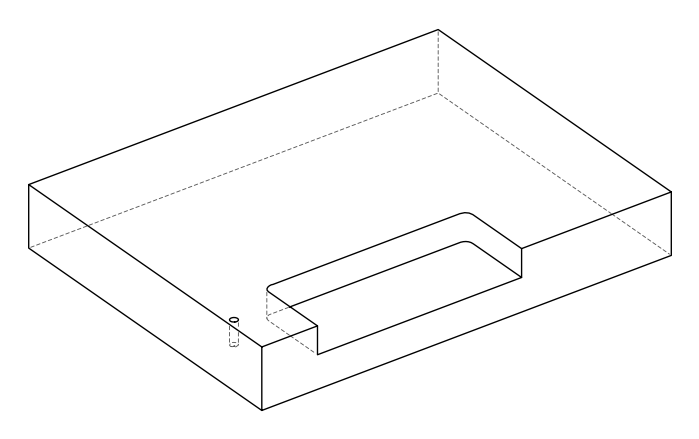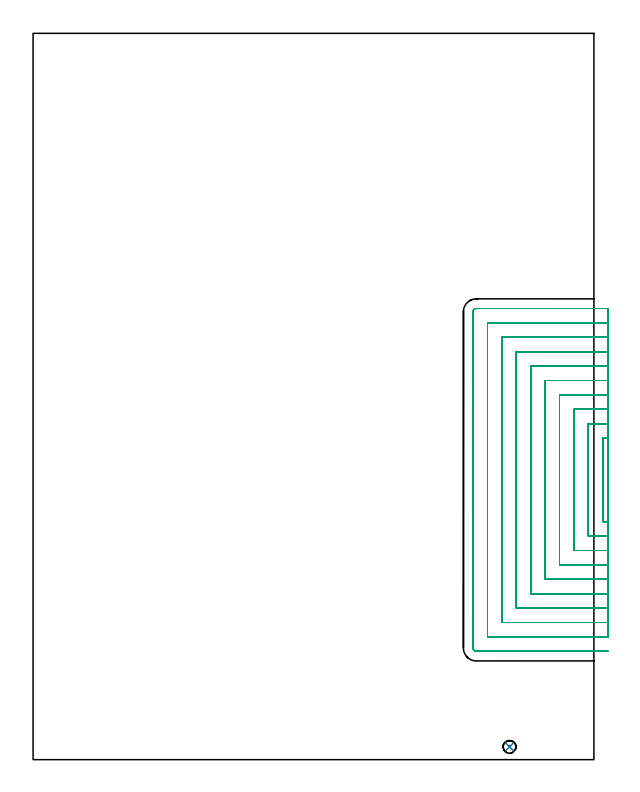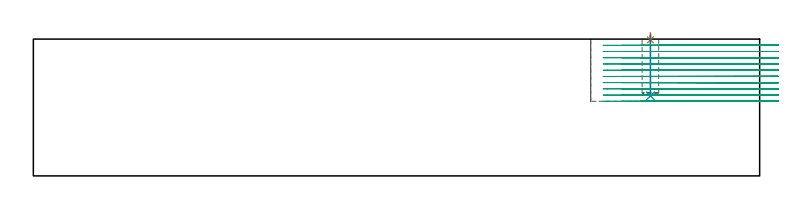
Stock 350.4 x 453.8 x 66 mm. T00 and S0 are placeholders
(PLAN: 3 operations, 2 tool changes, 93.6 min)
(1 SPOT_DRILL | STEP1POCKET | NXT0321_9005460120000 | 0.03 min | 2 mm3)
(2 DRILL_BLIND_HOLE_INTO_CENTER | STEP1POCKET | NXT0301_051 | 0.12 min | 1314 mm3)
(3 MILL_SLOT | SLOT_PARTIAL_RECTANGULAR | NXT0201_011 | Follow Part, ap 3, ae 75% | 93.48 min | 552284 mm3)
(TOOL NXT0321_9005460120000 | NC Spot Drill, 142deg, 12mm, Carbide, Uncoated | D12 PA142 FL30 Z2)
(TOOL NXT0301_051 | Carbide Drill 8mm [860.1-0800-040A1-MM 2214] | D8 PA140 FL53 Z2)
(TOOL NXT0201_011 | ENDMILL 12mm [2P460-1200-NA 1630] | D12 FL38 Z6)
(OP 1 SPOT_DRILL)
G17 G21 G94 G90
T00 M6
G54
G17 G0 G90 X297.7 Y8. S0 M3
G43 Z76. H0
G94 G81 G98 Z65.656 F250. R69.
G80
M5
M2
(OP 2 DRILL_BLIND_HOLE_INTO_CENTER)
G17 G21 G94 G90
T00 M6
G54
G17 G0 G90 X297.7 Y8. S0 M3
G43 Z76. H1
G94 G81 G98 Z38.6 F250. R68.
G80
M5
M2
(OP 3 MILL_SLOT)
G17 G21 G94 G90
T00 M6
G54
G17 G0 G90 X359.4 Y200.898 S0 M3
G43 Z76. H1
Z63.
G94 G1 X356.4 F250.
G2 X355.9 Y200.9 R81. F500.
G1 Y148.7
G2 X356.4 Y148.702 R81.
G1 X359.4 F250.
Y209.9
X356.4
X346.9 F500.
Y139.7
X356.4
X359.4 F250.
Y218.9
X356.4
X337.9 F500.
Y130.7
X356.4
X359.4 F250.
Y227.9
X356.4
X328.9 F500.
Y121.7
X356.4
X359.4 F250.
Y236.9
X356.4
X319.9 F500.
Y112.7
X356.4
X359.4 F250.
Y245.9
X356.4
X310.9 F500.
Y103.7
X356.4
X359.4 F250.
Y254.9
X356.4
X301.9 F500.
Y94.7
X356.4
X359.4 F250.
Y263.9
X356.4
X292.9 F500.
Y85.7
X356.4
X359.4 F250.
Y272.9
X356.4
X283.9 F500.
Y76.7
X356.4
X359.4 F250.
Y281.9
X356.4
X276.9 F500.
G3 X274.9 Y279.9 R2.
G1 Y69.7
G3 X276.9 Y67.7 R2.
G1 X356.4
X359.4 F250.
G0 Y200.898 Z60.
G1 X356.4
G2 X355.9 Y200.9 R81. F500.
G1 Y148.7
G2 X356.4 Y148.702 R81.
G1 X359.4 F250.
Y209.9
X356.4
X346.9 F500.
Y139.7
X356.4
X359.4 F250.
Y218.9
X356.4
X337.9 F500.
Y130.7
X356.4
X359.4 F250.
Y227.9
X356.4
X328.9 F500.
Y121.7
X356.4
X359.4 F250.
Y236.9
X356.4
X319.9 F500.
Y112.7
X356.4
X359.4 F250.
Y245.9
X356.4
X310.9 F500.
Y103.7
X356.4
X359.4 F250.
Y254.9
X356.4
X301.9 F500.
Y94.7
X356.4
X359.4 F250.
Y263.9
X356.4
X292.9 F500.
Y85.7
X356.4
X359.4 F250.
Y272.9
X356.4
X283.9 F500.
Y76.7
X356.4
X359.4 F250.
Y281.9
X356.4
X276.9 F500.
G3 X274.9 Y279.9 R2.
G1 Y69.7
G3 X276.9 Y67.7 R2.
G1 X356.4
X359.4 F250.
G0 Y200.898 Z57.
G1 X356.4
G2 X355.9 Y200.9 R81. F500.
G1 Y148.7
G2 X356.4 Y148.702 R81.
G1 X359.4 F250.
Y209.9
X356.4
X346.9 F500.
Y139.7
X356.4
X359.4 F250.
Y218.9
X356.4
X337.9 F500.
Y130.7
X356.4
X359.4 F250.
Y227.9
X356.4
X328.9 F500.
Y121.7
X356.4
X359.4 F250.
Y236.9
X356.4
X319.9 F500.
Y112.7
X356.4
X359.4 F250.
Y245.9
X356.4
X310.9 F500.
Y103.7
X356.4
X359.4 F250.
Y254.9
X356.4
X301.9 F500.
Y94.7
X356.4
X359.4 F250.
Y263.9
X356.4
X292.9 F500.
Y85.7
X356.4
X359.4 F250.
Y272.9
X356.4
X283.9 F500.
Y76.7
X356.4
X359.4 F250.
Y281.9
X356.4
X276.9 F500.
G3 X274.9 Y279.9 R2.
G1 Y69.7
G3 X276.9 Y67.7 R2.
G1 X356.4
X359.4 F250.
G0 Y200.898 Z54.
G1 X356.4
G2 X355.9 Y200.9 R81. F500.
G1 Y148.7
G2 X356.4 Y148.702 R81.
G1 X359.4 F250.
Y209.9
X356.4
X346.9 F500.
Y139.7
X356.4
X359.4 F250.
Y218.9
X356.4
X337.9 F500.
Y130.7
X356.4
X359.4 F250.
Y227.9
X356.4
X328.9 F500.
Y121.7
X356.4
X359.4 F250.
Y236.9
X356.4
X319.9 F500.
Y112.7
X356.4
X359.4 F250.
Y245.9
X356.4
X310.9 F500.
Y103.7
X356.4
X359.4 F250.
Y254.9
X356.4
X301.9 F500.
Y94.7
X356.4
X359.4 F250.
Y263.9
X356.4
X292.9 F500.
Y85.7
X356.4
X359.4 F250.
Y272.9
X356.4
X283.9 F500.
Y76.7
X356.4
X359.4 F250.
Y281.9
X356.4
X276.9 F500.
G3 X274.9 Y279.9 R2.
G1 Y69.7
G3 X276.9 Y67.7 R2.
G1 X356.4
X359.4 F250.
G0 Y200.898 Z51.
G1 X356.4
G2 X355.9 Y200.9 R81. F500.
G1 Y148.7
G2 X356.4 Y148.702 R81.
G1 X359.4 F250.
Y209.9
X356.4
X346.9 F500.
Y139.7
X356.4
X359.4 F250.
Y218.9
X356.4
X337.9 F500.
Y130.7
X356.4
X359.4 F250.
Y227.9
X356.4
X328.9 F500.
Y121.7
X356.4
X359.4 F250.
Y236.9
X356.4
X319.9 F500.
Y112.7
X356.4
X359.4 F250.
Y245.9
X356.4
X310.9 F500.
Y103.7
X356.4
X359.4 F250.
Y254.9
X356.4
X301.9 F500.
Y94.7
X356.4
X359.4 F250.
Y263.9
X356.4
X292.9 F500.
Y85.7
X356.4
X359.4 F250.
Y272.9
X356.4
X283.9 F500.
Y76.7
X356.4
X359.4 F250.
Y281.9
X356.4
X276.9 F500.
G3 X274.9 Y279.9 R2.
G1 Y69.7
G3 X276.9 Y67.7 R2.
G1 X356.4
X359.4 F250.
G0 Y200.898 Z48.
G1 X356.4
G2 X355.9 Y200.9 R81. F500.
G1 Y148.7
G2 X356.4 Y148.702 R81.
G1 X359.4 F250.
Y209.9
X356.4
X346.9 F500.
Y139.7
X356.4
X359.4 F250.
Y218.9
X356.4
X337.9 F500.
Y130.7
X356.4
X359.4 F250.
Y227.9
X356.4
X328.9 F500.
Y121.7
X356.4
X359.4 F250.
Y236.9
X356.4
X319.9 F500.
Y112.7
X356.4
X359.4 F250.
Y245.9
X356.4
X310.9 F500.
Y103.7
X356.4
X359.4 F250.
Y254.9
X356.4
X301.9 F500.
Y94.7
X356.4
X359.4 F250.
Y263.9
X356.4
X292.9 F500.
Y85.7
X356.4
X359.4 F250.
Y272.9
X356.4
X283.9 F500.
Y76.7
X356.4
X359.4 F250.
Y281.9
X356.4
X276.9 F500.
G3 X274.9 Y279.9 R2.
G1 Y69.7
G3 X276.9 Y67.7 R2.
G1 X356.4
X359.4 F250.
G0 Y200.898 Z45.
G1 X356.4
G2 X355.9 Y200.9 R81. F500.
G1 Y148.7
G2 X356.4 Y148.702 R81.
G1 X359.4 F250.
Y209.9
X356.4
X346.9 F500.
Y139.7
X356.4
X359.4 F250.
Y218.9
X356.4
X337.9 F500.
Y130.7
X356.4
X359.4 F250.
Y227.9
X356.4
X328.9 F500.
Y121.7
X356.4
X359.4 F250.
Y236.9
X356.4
X319.9 F500.
Y112.7
X356.4
X359.4 F250.
Y245.9
X356.4
X310.9 F500.
Y103.7
X356.4
X359.4 F250.
Y254.9
X356.4
X301.9 F500.
Y94.7
X356.4
X359.4 F250.
Y263.9
X356.4
X292.9 F500.
Y85.7
X356.4
X359.4 F250.
Y272.9
X356.4
X283.9 F500.
Y76.7
X356.4
X359.4 F250.
Y281.9
X356.4
X276.9 F500.
G3 X274.9 Y279.9 R2.
G1 Y69.7
G3 X276.9 Y67.7 R2.
G1 X356.4
X359.4 F250.
G0 Y200.898 Z42.
G1 X356.4
G2 X355.9 Y200.9 R81. F500.
G1 Y148.7
G2 X356.4 Y148.702 R81.
G1 X359.4 F250.
Y209.9
X356.4
X346.9 F500.
Y139.7
X356.4
X359.4 F250.
Y218.9
X356.4
X337.9 F500.
Y130.7
X356.4
X359.4 F250.
Y227.9
X356.4
X328.9 F500.
Y121.7
X356.4
X359.4 F250.
Y236.9
X356.4
X319.9 F500.
Y112.7
X356.4
X359.4 F250.
Y245.9
X356.4
X310.9 F500.
Y103.7
X356.4
X359.4 F250.
Y254.9
X356.4
X301.9 F500.
Y94.7
X356.4
X359.4 F250.
Y263.9
X356.4
X292.9 F500.
Y85.7
X356.4
X359.4 F250.
Y272.9
X356.4
X283.9 F500.
Y76.7
X356.4
X359.4 F250.
Y281.9
X356.4
X276.9 F500.
G3 X274.9 Y279.9 R2.
G1 Y69.7
G3 X276.9 Y67.7 R2.
G1 X356.4
X359.4 F250.
G0 Y200.898 Z39.
G1 X356.4
G2 X355.9 Y200.9 R81. F500.
G1 Y148.7
G2 X356.4 Y148.702 R81.
G1 X359.4 F250.
Y209.9
X356.4
X346.9 F500.
Y139.7
X356.4
X359.4 F250.
Y218.9
X356.4
X337.9 F500.
Y130.7
X356.4
X359.4 F250.
Y227.9
X356.4
X328.9 F500.
Y121.7
X356.4
X359.4 F250.
Y236.9
X356.4
X319.9 F500.
Y112.7
X356.4
X359.4 F250.
Y245.9
X356.4
X310.9 F500.
Y103.7
X356.4
X359.4 F250.
Y254.9
X356.4
X301.9 F500.
Y94.7
X356.4
X359.4 F250.
Y263.9
X356.4
X292.9 F500.
Y85.7
X356.4
X359.4 F250.
Y272.9
X356.4
X283.9 F500.
Y76.7
X356.4
X359.4 F250.
Y281.9
X356.4
X276.9 F500.
G3 X274.9 Y279.9 R2.
G1 Y69.7
G3 X276.9 Y67.7 R2.
G1 X356.4
X359.4 F250.
G0 Y200.898 Z36.
G1 X356.4
G2 X355.9 Y200.9 R81. F500.
G1 Y148.7
G2 X356.4 Y148.702 R81.
G1 X359.4 F250.
Y209.9
X356.4
X346.9 F500.
Y139.7
X356.4
X359.4 F250.
Y218.9
X356.4
X337.9 F500.
Y130.7
X356.4
X359.4 F250.
Y227.9
X356.4
X328.9 F500.
Y121.7
X356.4
X359.4 F250.
Y236.9
X356.4
X319.9 F500.
Y112.7
X356.4
X359.4 F250.
Y245.9
X356.4
X310.9 F500.
Y103.7
X356.4
X359.4 F250.
Y254.9
X356.4
X301.9 F500.
Y94.7
X356.4
X359.4 F250.
Y263.9
X356.4
X292.9 F500.
Y85.7
X356.4
X359.4 F250.
Y272.9
X356.4
X283.9 F500.
Y76.7
X356.4
X359.4 F250.
Y281.9
X356.4
X276.9 F500.
G3 X274.9 Y279.9 R2.
G1 Y69.7
G3 X276.9 Y67.7 R2.
G1 X356.4
X359.4 F250.
G0 Z76.
M5
M2
